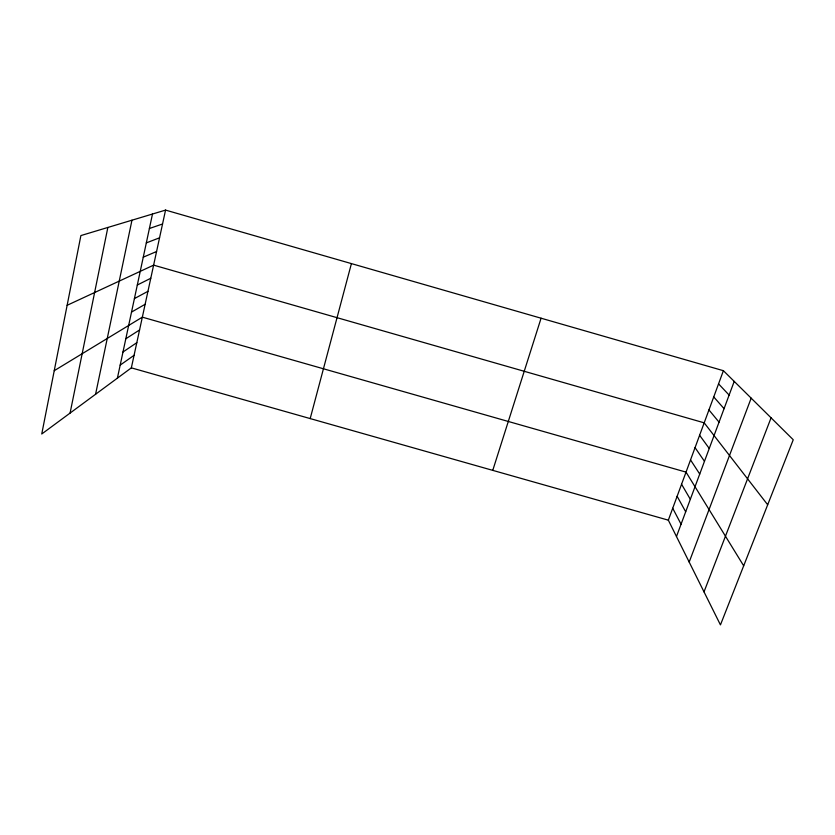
<?xml version="1.0" encoding="UTF-8"?>
<svg xmlns="http://www.w3.org/2000/svg" width="835" height="835" viewBox="0 0 835 835"><rect width="100%" height="100%" fill="white"/><g stroke="black" fill="none" stroke-linecap="round" stroke-linejoin="round"><path stroke-width="1.25" d="M70.077 413.085L107.851 227.464M95.576 394.266L131.972 220.2M117.391 378.161L152.492 214.031M165.56 210.096L80.891 235.574L41.75 433.991L131.345 367.859L165.56 210.096L723.402 370.698L793.25 439.753L720.448 624.904L668.334 520.163L723.402 370.698M310.192 418.586L351.42 263.599M492.765 470.366L541.08 318.208M676.475 536.529L734.216 381.397M689.188 562.07L751.176 398.159M704.009 591.879L771.07 417.824M120.177 365.125L134.07 355.313M122.985 351.994L136.815 342.674M125.814 338.78L139.57 329.961M54.233 370.698L142.336 317.164L686.036 472.119L743.682 565.817M131.523 312.092L145.133 304.284M134.404 298.606L147.941 291.321M137.305 285.027L150.77 278.274M67.134 305.297L153.619 265.144L704.197 422.834L767.678 504.778M143.265 257.18L156.573 251.523M146.313 242.901L159.548 237.808M149.392 228.508L162.543 223.999M131.345 367.859L668.334 520.163M718.549 383.86L729.122 395.08M713.737 396.938L724.07 408.67M708.946 409.933L719.05 422.155M699.615 435.275L709.249 448.478M695.054 447.633L704.479 461.306M690.535 459.918L699.73 474.05M681.569 484.248L690.336 499.288M677.133 496.293L685.692 511.782M672.718 508.264L681.068 524.203"/></g></svg>
